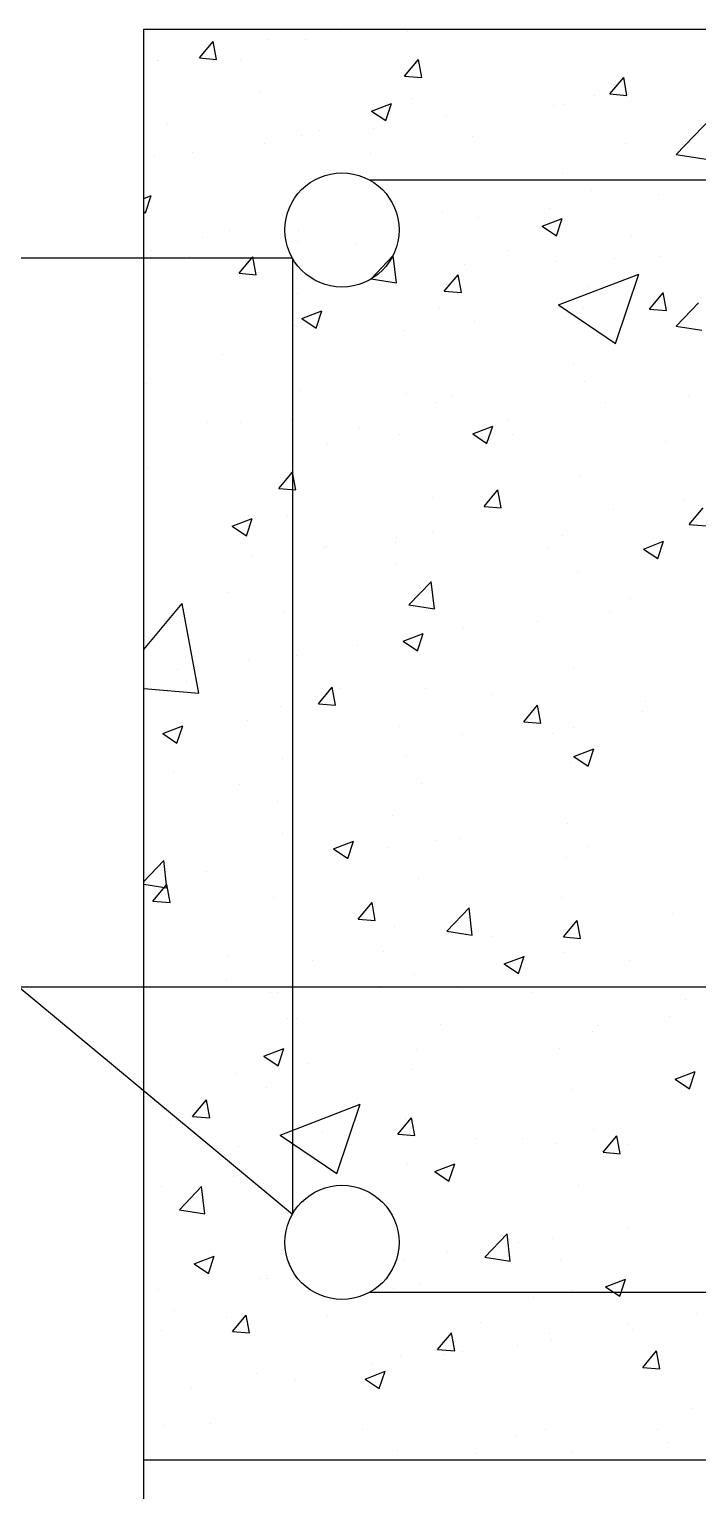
# Model space of a CAD drawing. Extents: x -52 to 126, y -84 to 6.
# Drawn here: x -14.336 to -13.868, y -11.154 to -10.133 of the extents above; entities that cross this region are included whole.
import ezdxf

# ---------------------------------------------------------------- set-up
doc = ezdxf.new("R2010")
doc.units = 0
doc.header["$MEASUREMENT"] = 0
doc.layers.get('0').update_dxf_attribs({"linetype": 'CONTINUOUS'})
for name, color, linetype in [('FLECHAS', 8, 'CONTINUOUS'), ('LADRILLO', 8, 'CONTINUOUS'), ('PAREDES', 7, 'CONTINUOUS'), ('REFUERZO', 3, 'CONTINUOUS')]:
    doc.layers.add(name, color=color, linetype=linetype)

# ---------------------------------------------------------------- blocks, each defined once
blk = doc.blocks.new('*X63')
at = {"color": 0}
for p, q in [((-14.1454, -10.207), (-14.1454, -10.207)), ((-14.0975, -10.2198), (-14.0975, -10.2198)), ((-13.9676, -10.2954), (-13.9676, -10.2954)), ((-13.8774, -10.4617), (-13.8774, -10.4617)), ((-14.1277, -10.4946), (-14.1277, -10.4946)), ((-14.2557, -10.5664), (-14.2288, -10.5343)), ((-14.2172, -10.597), (-14.2288, -10.5343)), ((-14.1575, -10.5399), (-14.1575, -10.5399)), ((-14.2557, -10.5936), (-14.2172, -10.597)), ((-14.1624, -10.8064), (-14.1624, -10.8064)), ((-14.1405, -10.8561), (-14.1405, -10.8561)), ((-14.1697, -10.8728), (-14.1697, -10.8728)), ((-13.9515, -10.9407), (-13.9515, -10.9407))]:
    blk.add_line(p, q, dxfattribs=at)
blk = doc.blocks.new('*X64')
at = {"color": 0}
for p, q in [((-14.2461, -10.1549), (-14.2461, -10.1549)), ((-13.8834, -10.2205), (-13.8211, -10.1555)), ((-14.0951, -10.1858), (-14.0951, -10.1858)), ((-14.1712, -10.2125), (-14.1712, -10.2125)), ((-13.8834, -10.2205), (-13.8122, -10.2315)), ((-13.9264, -10.2932), (-13.9264, -10.2932)), ((-13.9657, -10.3256), (-13.9097, -10.3041)), ((-13.9259, -10.3525), (-13.9097, -10.3041)), ((-13.9657, -10.3256), (-13.9259, -10.3525)), ((-14.0787, -10.4882), (-14.0787, -10.4882)), ((-14.2542, -10.5924), (-14.2542, -10.5924)), ((-14.082, -10.6824), (-14.082, -10.6824)), ((-14.1604, -10.9058), (-14.1044, -10.8843)), ((-14.1206, -10.9326), (-14.1044, -10.8843)), ((-14.1604, -10.9058), (-14.1206, -10.9326)), ((-13.983, -11.0192), (-13.983, -11.0192)), ((-14.2431, -11.0425), (-14.2431, -11.0425)), ((-13.9943, -11.0527), (-13.9943, -11.0527)), ((-14.2413, -11.1087), (-14.2413, -11.1087))]:
    blk.add_line(p, q, dxfattribs=at)
blk = doc.blocks.new('*X93')
at = {"color": 0}
for p, q in [((-14.2168, -10.153), (-14.2071, -10.1415)), ((-14.2048, -10.154), (-14.2071, -10.1415)), ((-14.1686, -10.1402), (-14.1686, -10.1402)), ((-14.1429, -10.1404), (-14.1429, -10.1404)), ((-14.1186, -10.1336), (-14.1186, -10.1336)), ((-14.0711, -10.1342), (-14.0711, -10.1342)), ((-14.2168, -10.153), (-14.2048, -10.1541)), ((-14.2456, -10.1545), (-14.2456, -10.1545)), ((-14.1877, -10.1542), (-14.1877, -10.1542)), ((-14.0733, -10.1656), (-14.0637, -10.1541)), ((-14.0614, -10.1666), (-14.0637, -10.1541)), ((-14.0733, -10.1656), (-14.0614, -10.1666)), ((-13.9299, -10.1781), (-13.9202, -10.1666)), ((-13.9179, -10.1791), (-13.9202, -10.1666)), ((-14.1748, -10.1767), (-14.1748, -10.1767)), ((-14.068, -10.1812), (-14.068, -10.1812)), ((-13.9405, -10.1792), (-13.9405, -10.1792)), ((-13.9299, -10.1781), (-13.9179, -10.1792)), ((-13.9191, -10.1793), (-13.9191, -10.1793)), ((-14.0964, -10.1901), (-14.0824, -10.1847)), ((-14.0964, -10.1901), (-14.0865, -10.1968)), ((-14.0865, -10.1968), (-14.0824, -10.1847)), ((-14.0443, -10.1942), (-14.0443, -10.1942)), ((-13.9691, -10.1859), (-13.9691, -10.1859)), ((-13.9613, -10.1858), (-13.9613, -10.1858)), ((-14.2394, -10.1991), (-14.2394, -10.1991)), ((-14.1326, -10.2036), (-14.1326, -10.2036)), ((-14.0954, -10.2025), (-14.0954, -10.2025)), ((-14.1712, -10.2125), (-14.1712, -10.2125)), ((-14.1454, -10.207), (-14.1454, -10.207)), ((-14.0259, -10.2081), (-14.0259, -10.2081)), ((-13.9191, -10.2126), (-13.9191, -10.2126)), ((-14.2481, -10.2211), (-14.2481, -10.2211)), ((-14.2213, -10.2191), (-14.2213, -10.2191)), ((-13.9627, -10.2335), (-13.9627, -10.2335)), ((-14.2557, -10.2512), (-14.2505, -10.2492)), ((-14.2545, -10.2613), (-14.2505, -10.2492)), ((-14.0794, -10.2535), (-14.0794, -10.2535)), ((-13.9429, -10.2458), (-13.9429, -10.2458)), ((-13.8959, -10.2482), (-13.8959, -10.2482)), ((-14.2557, -10.2605), (-14.2545, -10.2613)), ((-14.0468, -10.2608), (-14.0468, -10.2608)), ((-14.0218, -10.2648), (-14.0218, -10.2648)), ((-13.9771, -10.2706), (-13.9631, -10.2652)), ((-13.9717, -10.2582), (-13.9717, -10.2582)), ((-13.9671, -10.2773), (-13.9631, -10.2652)), ((-14.196, -10.2735), (-14.196, -10.2735)), ((-14.1478, -10.2736), (-14.1478, -10.2736)), ((-13.9771, -10.2706), (-13.9671, -10.2773)), ((-14.2146, -10.2784), (-14.2146, -10.2784)), ((-14.1481, -10.2814), (-14.1481, -10.2814)), ((-14.1078, -10.2829), (-14.1078, -10.2829)), ((-13.9148, -10.2774), (-13.9148, -10.2774)), ((-14.2505, -10.2877), (-14.2505, -10.2877)), ((-14.2238, -10.2914), (-14.2238, -10.2914)), ((-14.189, -10.3034), (-14.1794, -10.292)), ((-14.1771, -10.3045), (-14.1794, -10.2919)), ((-14.0968, -10.3074), (-14.0813, -10.2911)), ((-14.0791, -10.3101), (-14.0813, -10.2911)), ((-14.0011, -10.2874), (-14.0011, -10.2874)), ((-13.8943, -10.2919), (-13.8943, -10.2919)), ((-14.189, -10.3034), (-14.1771, -10.3045)), ((-14.0456, -10.316), (-14.0359, -10.3045)), ((-14.0336, -10.317), (-14.0359, -10.3045)), ((-14.0314, -10.2974), (-14.0314, -10.2974)), ((-14.0968, -10.3074), (-14.079, -10.3101)), ((-14.0456, -10.316), (-14.0336, -10.317)), ((-13.9453, -10.3124), (-13.9453, -10.3124)), ((-13.9021, -10.3285), (-13.8925, -10.3171)), ((-13.8902, -10.3296), (-13.8925, -10.317)), ((-14.1481, -10.3175), (-14.1481, -10.3175)), ((-13.9486, -10.3271), (-13.9486, -10.3271)), ((-13.8834, -10.3405), (-13.8678, -10.3242)), ((-14.1451, -10.3351), (-14.1311, -10.3297)), ((-14.1451, -10.3351), (-14.1352, -10.3418)), ((-14.1352, -10.3418), (-14.1311, -10.3297)), ((-14.0492, -10.3273), (-14.0492, -10.3273)), ((-14.0243, -10.3371), (-14.0243, -10.3371)), ((-13.9021, -10.3285), (-13.8902, -10.3296)), ((-14.1502, -10.3402), (-14.1502, -10.3402)), ((-14.0744, -10.3437), (-14.0744, -10.3437)), ((-13.8834, -10.3405), (-13.8656, -10.3432)), ((-14.2529, -10.3542), (-14.2529, -10.3542)), ((-14.2007, -10.3603), (-14.2007, -10.3603)), ((-13.955, -10.3674), (-13.955, -10.3674)), ((-14.2535, -10.3806), (-14.2535, -10.3806)), ((-14.1468, -10.3851), (-14.1468, -10.3851)), ((-14.0717, -10.3875), (-14.0717, -10.3875)), ((-13.9478, -10.3789), (-13.9478, -10.3789)), ((-14.0516, -10.3939), (-14.0516, -10.3939)), ((-14.04, -10.3896), (-14.04, -10.3896)), ((-13.9332, -10.3941), (-13.9332, -10.3941)), ((-13.8749, -10.3894), (-13.8749, -10.3894)), ((-14.2114, -10.4075), (-14.2114, -10.4075)), ((-14.1883, -10.4075), (-14.1883, -10.4075)), ((-14.1527, -10.4067), (-14.1527, -10.4067)), ((-14.0012, -10.406), (-14.0012, -10.406)), ((-14.1046, -10.412), (-14.1046, -10.412)), ((-14.0769, -10.416), (-14.0769, -10.416)), ((-14.0257, -10.4156), (-14.0117, -10.4103)), ((-14.0257, -10.4156), (-14.0158, -10.4224)), ((-14.0158, -10.4223), (-14.0117, -10.4103)), ((-13.9978, -10.4165), (-13.9978, -10.4165)), ((-14.2554, -10.4208), (-14.2554, -10.4208)), ((-14.127, -10.4226), (-14.127, -10.4226)), ((-13.8911, -10.421), (-13.8911, -10.421)), ((-14.2533, -10.4392), (-14.2533, -10.4392)), ((-14.1613, -10.4539), (-14.1516, -10.4424)), ((-14.1493, -10.4549), (-14.1516, -10.4424)), ((-13.9502, -10.4455), (-13.9502, -10.4455)), ((-14.1613, -10.4539), (-14.1493, -10.4549)), ((-14.0178, -10.4664), (-14.0082, -10.4549)), ((-14.0059, -10.4675), (-14.0082, -10.4549)), ((-14.0541, -10.4605), (-14.0541, -10.4605)), ((-14.0178, -10.4664), (-14.0059, -10.4675)), ((-13.9275, -10.4683), (-13.9275, -10.4683)), ((-13.8774, -10.4617), (-13.8774, -10.4617)), ((-13.8744, -10.479), (-13.8647, -10.4675)), ((-14.1938, -10.4802), (-14.1798, -10.4748)), ((-14.1938, -10.4802), (-14.1838, -10.4869)), ((-14.1838, -10.4869), (-14.1798, -10.4748)), ((-14.1551, -10.4733), (-14.1551, -10.4733)), ((-13.8744, -10.479), (-13.8624, -10.48)), ((-14.1866, -10.4868), (-14.1866, -10.4868)), ((-14.0538, -10.4849), (-14.0538, -10.4849)), ((-13.9633, -10.4868), (-13.9633, -10.4868)), ((-14.1295, -10.4949), (-14.1295, -10.4949)), ((-14.0798, -10.4913), (-14.0798, -10.4913)), ((-13.973, -10.4958), (-13.973, -10.4958)), ((-13.9063, -10.4962), (-13.8923, -10.4908)), ((-13.9063, -10.4962), (-13.8964, -10.5029)), ((-13.8964, -10.5029), (-13.8923, -10.4908)), ((-14.1796, -10.5014), (-14.1796, -10.5014)), ((-14.0799, -10.5068), (-14.0799, -10.5068)), ((-14.0703, -10.5353), (-14.0547, -10.5191)), ((-14.0525, -10.538), (-14.0547, -10.519)), ((-13.9526, -10.5121), (-13.9526, -10.5121)), ((-14.1966, -10.5268), (-14.1966, -10.5268)), ((-14.0565, -10.5271), (-14.0565, -10.5271)), ((-13.9154, -10.5307), (-13.9154, -10.5307)), ((-14.1575, -10.5399), (-14.1575, -10.5399)), ((-14.0703, -10.5353), (-14.0525, -10.538)), ((-13.93, -10.5405), (-13.93, -10.5405)), ((-14.032, -10.5507), (-14.032, -10.5507)), ((-13.9801, -10.5471), (-13.9801, -10.5471)), ((-14.0744, -10.5607), (-14.0604, -10.5553)), ((-14.0744, -10.5607), (-14.0644, -10.5674)), ((-14.0644, -10.5674), (-14.0604, -10.5553)), ((-14.1487, -10.5707), (-14.1487, -10.5707)), ((-14.1064, -10.5638), (-14.1064, -10.5638)), ((-14.2322, -10.5803), (-14.2322, -10.5803)), ((-14.1821, -10.5737), (-14.1821, -10.5737)), ((-13.9551, -10.5787), (-13.9551, -10.5787)), ((-14.2255, -10.589), (-14.2255, -10.589)), ((-14.1335, -10.6043), (-14.1239, -10.5928)), ((-14.1216, -10.6054), (-14.1239, -10.5928)), ((-14.1187, -10.5935), (-14.1187, -10.5935)), ((-14.0589, -10.5937), (-14.0589, -10.5937)), ((-14.012, -10.598), (-14.012, -10.598)), ((-13.9052, -10.6025), (-13.9052, -10.6025)), ((-14.16, -10.6065), (-14.16, -10.6065)), ((-14.1335, -10.6043), (-14.1216, -10.6054)), ((-13.9901, -10.6169), (-13.9804, -10.6054)), ((-13.9781, -10.6179), (-13.9804, -10.6054)), ((-13.9069, -10.6095), (-13.9069, -10.6095)), ((-14.2424, -10.6252), (-14.2284, -10.6198)), ((-14.2325, -10.6319), (-14.2284, -10.6198)), ((-14.1833, -10.6158), (-14.1833, -10.6158)), ((-14.0766, -10.6203), (-14.0766, -10.6203)), ((-13.9901, -10.6169), (-13.9781, -10.6179)), ((-13.9826, -10.6194), (-13.9826, -10.6194)), ((-13.9556, -10.6207), (-13.9556, -10.6207)), ((-14.2424, -10.6252), (-14.2325, -10.6319)), ((-14.0327, -10.626), (-14.0327, -10.626)), ((-13.9698, -10.6249), (-13.9698, -10.6249)), ((-14.159, -10.6427), (-14.159, -10.6427)), ((-14.0723, -10.6407), (-14.0723, -10.6407)), ((-13.955, -10.6412), (-13.941, -10.6358)), ((-13.955, -10.6412), (-13.9451, -10.6479)), ((-13.9451, -10.6479), (-13.941, -10.6358)), ((-14.2348, -10.6526), (-14.2348, -10.6526)), ((-13.9575, -10.6452), (-13.9575, -10.6452)), ((-14.1889, -10.6607), (-14.1889, -10.6607)), ((-14.0614, -10.6602), (-14.0614, -10.6602)), ((-14.1624, -10.673), (-14.1624, -10.673)), ((-13.9595, -10.6883), (-13.9595, -10.6883)), ((-14.1585, -10.6951), (-14.1585, -10.6951)), ((-14.1231, -10.7057), (-14.109, -10.7003)), ((-14.1131, -10.7124), (-14.1091, -10.7003)), ((-14.0853, -10.7049), (-14.0853, -10.7049)), ((-14.0518, -10.6996), (-14.0518, -10.6996)), ((-14.0352, -10.6983), (-14.0352, -10.6983)), ((-13.945, -10.7042), (-13.945, -10.7042)), ((-14.2557, -10.7285), (-14.2417, -10.7139)), ((-14.2395, -10.7329), (-14.2417, -10.7139)), ((-14.1231, -10.7057), (-14.1131, -10.7124)), ((-13.9599, -10.7118), (-13.9599, -10.7118)), ((-14.2116, -10.7215), (-14.2116, -10.7215)), ((-14.2557, -10.7304), (-14.2395, -10.7329)), ((-14.2492, -10.7422), (-14.2396, -10.7307)), ((-14.2373, -10.7432), (-14.2396, -10.7307)), ((-14.0638, -10.7268), (-14.0638, -10.7268)), ((-14.2492, -10.7422), (-14.2373, -10.7433)), ((-14.1648, -10.7396), (-14.1648, -10.7396)), ((-14.1058, -10.7548), (-14.0961, -10.7433)), ((-14.0938, -10.7558), (-14.0961, -10.7433)), ((-13.9639, -10.74), (-13.9639, -10.74)), ((-14.1058, -10.7548), (-14.0938, -10.7558)), ((-14.0438, -10.7632), (-14.0282, -10.747)), ((-14.026, -10.766), (-14.0282, -10.747)), ((-13.9623, -10.7673), (-13.9527, -10.7558)), ((-13.9504, -10.7683), (-13.9527, -10.7558)), ((-13.8858, -10.7506), (-13.8858, -10.7506)), ((-14.0805, -10.76), (-14.0805, -10.76)), ((-14.0438, -10.7632), (-14.026, -10.766)), ((-14.0121, -10.7672), (-14.0121, -10.7672)), ((-13.9623, -10.7673), (-13.9504, -10.7684)), ((-14.1972, -10.7801), (-14.1972, -10.7801)), ((-14.1379, -10.7838), (-14.1379, -10.7838)), ((-14.0879, -10.7772), (-14.0879, -10.7772)), ((-14.0037, -10.7862), (-13.9897, -10.7809)), ((-14.0037, -10.7862), (-13.9937, -10.7929)), ((-13.9937, -10.7929), (-13.9897, -10.7808)), ((-13.9624, -10.7784), (-13.9624, -10.7784)), ((-13.916, -10.7839), (-13.916, -10.7839)), ((-14.0662, -10.7934), (-14.0662, -10.7934)), ((-14.1975, -10.7973), (-14.1975, -10.7973)), ((-14.1673, -10.8062), (-14.1673, -10.8062)), ((-14.0907, -10.8018), (-14.0907, -10.8018)), ((-14.0326, -10.804), (-14.0326, -10.804)), ((-13.984, -10.8064), (-13.984, -10.8064)), ((-13.8772, -10.8109), (-13.8772, -10.8109)), ((-14.1553, -10.8242), (-14.1553, -10.8242)), ((-14.1492, -10.824), (-14.1492, -10.824)), ((-13.8883, -10.8229), (-13.8883, -10.8229)), ((-14.0485, -10.8287), (-14.0485, -10.8287)), ((-13.9418, -10.8332), (-13.9418, -10.8332)), ((-13.9384, -10.8295), (-13.9384, -10.8295)), ((-14.1717, -10.8507), (-14.1577, -10.8454)), ((-14.1618, -10.8574), (-14.1577, -10.8454)), ((-14.0647, -10.8461), (-14.0647, -10.8461)), ((-13.9648, -10.845), (-13.9648, -10.845)), ((-14.1717, -10.8507), (-14.1618, -10.8574)), ((-14.1405, -10.8561), (-14.1405, -10.8561)), ((-14.1905, -10.8627), (-14.1905, -10.8627)), ((-14.0687, -10.86), (-14.0687, -10.86)), ((-13.8843, -10.8668), (-13.8703, -10.8614)), ((-13.8843, -10.8668), (-13.8743, -10.8735)), ((-13.8743, -10.8735), (-13.8703, -10.8614)), ((-14.1697, -10.8728), (-14.1697, -10.8728)), ((-13.9562, -10.8739), (-13.9562, -10.8739)), ((-14.2215, -10.8927), (-14.2118, -10.8812)), ((-14.2095, -10.8937), (-14.2118, -10.8812)), ((-14.2373, -10.899), (-14.2373, -10.899)), ((-14.2215, -10.8927), (-14.2095, -10.8937)), ((-14.078, -10.9052), (-14.0684, -10.8937)), ((-14.0729, -10.894), (-14.0729, -10.894)), ((-14.0661, -10.9062), (-14.0684, -10.8937)), ((-14.1305, -10.9035), (-14.1305, -10.9035)), ((-14.078, -10.9052), (-14.0661, -10.9062)), ((-14.0237, -10.908), (-14.0237, -10.908)), ((-13.991, -10.9084), (-13.991, -10.9084)), ((-13.941, -10.9018), (-13.941, -10.9018)), ((-13.9346, -10.9178), (-13.9249, -10.9063)), ((-13.9226, -10.9188), (-13.9249, -10.9063)), ((-14.1895, -10.914), (-14.1895, -10.914)), ((-13.9672, -10.9116), (-13.9672, -10.9116)), ((-13.9346, -10.9178), (-13.9226, -10.9188)), ((-13.917, -10.9125), (-13.917, -10.9125)), ((-14.1173, -10.925), (-14.1173, -10.925)), ((-14.0711, -10.9266), (-14.0711, -10.9266)), ((-14.0523, -10.9313), (-14.0383, -10.9259)), ((-14.0424, -10.938), (-14.0383, -10.9259)), ((-14.1931, -10.935), (-14.1931, -10.935)), ((-14.1721, -10.9394), (-14.1721, -10.9394)), ((-14.0523, -10.9313), (-14.0424, -10.938)), ((-14.2432, -10.9416), (-14.2432, -10.9416)), ((-14.2307, -10.958), (-14.2152, -10.9418)), ((-14.213, -10.9608), (-14.2152, -10.9418)), ((-14.2307, -10.958), (-14.2129, -10.9608)), ((-13.9178, -10.9707), (-13.9178, -10.9707)), ((-14.0173, -10.9911), (-14.0017, -10.9749)), ((-13.9995, -10.9939), (-14.0017, -10.9749)), ((-13.9936, -10.9806), (-13.9936, -10.9806)), ((-13.9697, -10.9781), (-13.9697, -10.9781)), ((-14.2204, -10.9958), (-14.2064, -10.9904)), ((-14.2104, -11.0025), (-14.2064, -10.9904)), ((-14.0436, -10.9872), (-14.0436, -10.9872)), ((-14.0173, -10.9911), (-13.9995, -10.9939)), ((-14.2204, -10.9958), (-14.2104, -11.0025)), ((-14.0735, -10.9931), (-14.0735, -10.9931)), ((-13.9645, -10.9933), (-13.9645, -10.9933)), ((-14.1746, -11.0059), (-14.1746, -11.0059)), ((-14.17, -11.0039), (-14.17, -11.0039)), ((-14.1695, -11.0057), (-14.1695, -11.0057)), ((-14.0627, -11.0102), (-14.0627, -11.0102)), ((-13.933, -11.0118), (-13.9189, -11.0064)), ((-13.923, -11.0185), (-13.919, -11.0064)), ((-14.2457, -11.0138), (-14.2457, -11.0138)), ((-14.0811, -11.0133), (-14.0811, -11.0133)), ((-13.9559, -11.0147), (-13.9559, -11.0147)), ((-13.933, -11.0118), (-13.923, -11.0185)), ((-14.2341, -11.0281), (-14.2341, -11.0281)), ((-14.1937, -11.0431), (-14.1841, -11.0316)), ((-14.1818, -11.0441), (-14.1841, -11.0316)), ((-13.8694, -11.0306), (-13.8694, -11.0306)), ((-14.1978, -11.0333), (-14.1978, -11.0333)), ((-14.1273, -11.0326), (-14.1273, -11.0326)), ((-14.0205, -11.0371), (-14.0205, -11.0371)), ((-13.9166, -11.0372), (-13.9166, -11.0372)), ((-13.9138, -11.0416), (-13.9138, -11.0416)), ((-14.1937, -11.0431), (-14.1818, -11.0441)), ((-14.0503, -11.0556), (-14.0406, -11.0442)), ((-14.0383, -11.0567), (-14.0406, -11.0441)), ((-13.9721, -11.0447), (-13.9721, -11.0447)), ((-13.9704, -11.0496), (-13.9704, -11.0496)), ((-14.076, -11.0597), (-14.076, -11.0597)), ((-14.0503, -11.0556), (-14.0383, -11.0567)), ((-14.0462, -11.0595), (-14.0462, -11.0595)), ((-14.0332, -11.0572), (-14.0332, -11.0572)), ((-13.9068, -11.0682), (-13.8972, -11.0567)), ((-13.8949, -11.0692), (-13.8972, -11.0567)), ((-14.177, -11.0725), (-14.177, -11.0725)), ((-14.101, -11.0763), (-14.087, -11.0709)), ((-14.0963, -11.0661), (-14.0963, -11.0661)), ((-14.0911, -11.083), (-14.087, -11.0709)), ((-13.9068, -11.0682), (-13.8949, -11.0692)), ((-14.2226, -11.0828), (-14.2226, -11.0828)), ((-14.1498, -11.0772), (-14.1498, -11.0772)), ((-14.101, -11.0763), (-14.091, -11.083)), ((-13.8718, -11.0972), (-13.8718, -11.0972)), ((-14.2092, -11.1074), (-14.2092, -11.1074)), ((-14.1025, -11.1119), (-14.1025, -11.1119)), ((-13.9745, -11.1113), (-13.9745, -11.1113)), ((-13.8967, -11.1118), (-13.8967, -11.1118)), ((-13.9957, -11.1164), (-13.9957, -11.1164)), ((-13.889, -11.1209), (-13.889, -11.1209)), ((-14.0784, -11.1263), (-14.0784, -11.1263)), ((-14.0231, -11.1284), (-14.0231, -11.1284)), ((-13.9568, -11.1272), (-13.9568, -11.1272))]:
    blk.add_line(p, q, dxfattribs=at)

msp = doc.modelspace()

# ---------------------------------------------------------------- linework, layer by layer
at = {"layer": 'FLECHAS'}
for p, q in [((-14.1518, -10.2929), (-14.9565, -10.2929)), ((-14.9565, -10.2929), (-14.1518, -10.9611)), ((-14.7199, -10.8023), (-13.1607, -10.8023))]:
    msp.add_line(p, q, dxfattribs=at)
at = {"layer": 'PAREDES'}
msp.add_line((-14.2557, -12.7329), (-14.2557, -11.1329), dxfattribs=at)
msp.add_lwpolyline([(-13.8557, -11.1329), (-14.2557, -11.1329), (-14.2557, -10.1329), (-13.8557, -10.1329), (-13.4557, -10.1329), (-13.0557, -10.1329), (-13.0557, -11.1329)], close=True, dxfattribs=at)
at = {"layer": 'REFUERZO'}
for p, q in [((-13.2142, -10.2385), (-14.0975, -10.2385)), ((-14.1518, -10.2929), (-14.1518, -10.9611)), ((-13.2135, -11.0159), (-14.0982, -11.0159))]:
    msp.add_line(p, q, dxfattribs=at)
for centre in [(-14.1171, -10.2732), (-14.1171, -10.9808)]:
    msp.add_circle(centre, 0.0399, dxfattribs=at)

# ---------------------------------------------------------------- block references
at = {"layer": 'LADRILLO'}
for name in ['*X93', '*X63', '*X64']:
    msp.add_blockref(name, (0, 0), dxfattribs=at)

doc.saveas('drawing.dxf')
